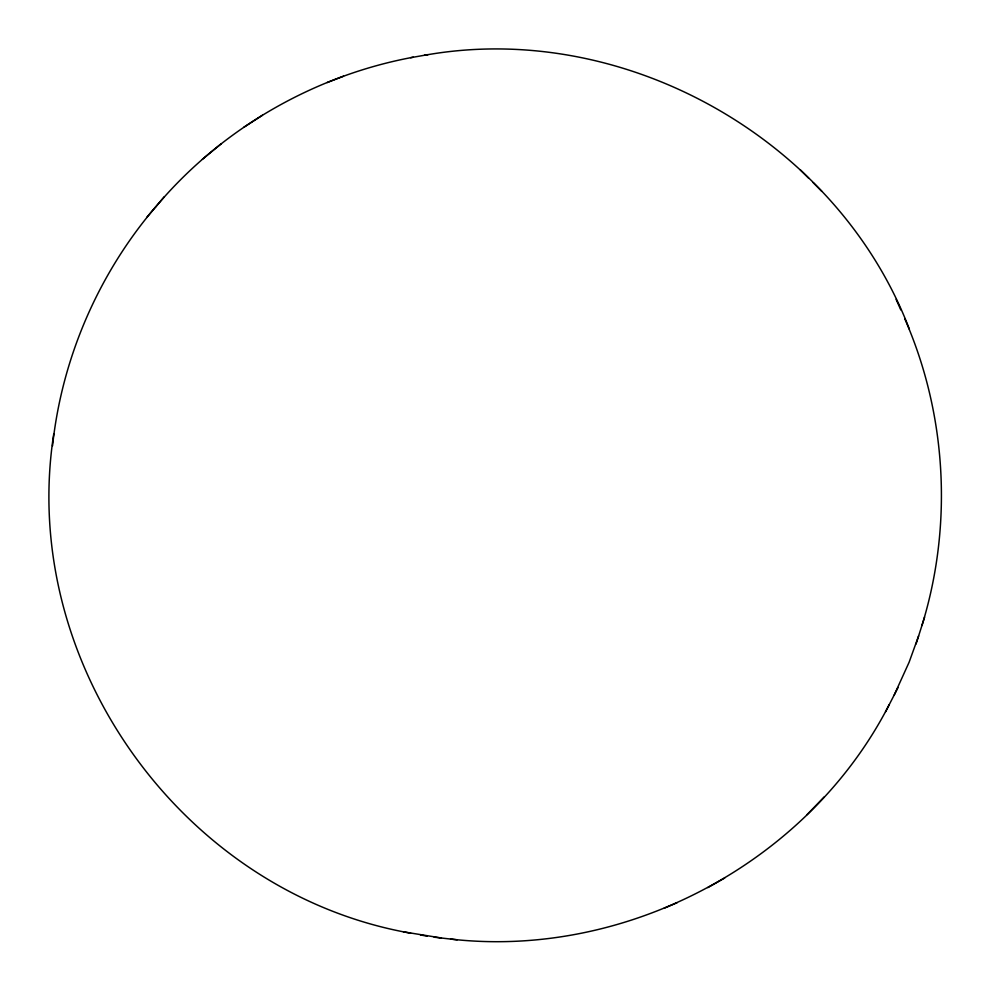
<?xml version="1.0" encoding="UTF-8"?>
<svg xmlns="http://www.w3.org/2000/svg" width="991" height="991" viewBox="0 0 991 991"><rect width="100%" height="100%" fill="white"/><g stroke="black" fill="none" stroke-linecap="round" stroke-linejoin="round"><path stroke-width="1.49" d="M52.523 445.913C61.851 358.333 98.431 273.838 155.649 206.896M53.762 433.872C18.111 663.029 182.53 892.965 410.708 933.188M921.94 625.532C952.884 525.577 946.814 414.523 904.721 318.693M894.266 694.902L909.119 662.223L918.595 635.974M916.068 643.977L924.591 617.158M450.558 939.072C626.362 959.152 808.297 862.467 889.125 704.812M885.545 711.798L898.057 687.519M155.835 206.76C220.943 129.177 313.713 75.613 413.259 57.205M146.767 217.388L164.345 196.689M806.909 814.763L824.19 796.937M221.34 143.683L202.412 159.266M262.417 115.253L243.811 127.282M707.847 887.602L724.718 878.014M664.069 908.276L677.212 902.665M343.505 76.22L327.117 82.55M424.396 55.285C623.996 19.287 837.011 139.632 909.379 329.198M410.608 57.689L428.001 54.641M403.448 931.85L441.416 937.994M434.108 937.189L457.198 939.802M420.469 934.959L427.121 936.173M800.27 169.771L808.805 178.368M813.202 182.691L821.836 191.387M896.099 299.332L900.807 309.923"/></g></svg>
